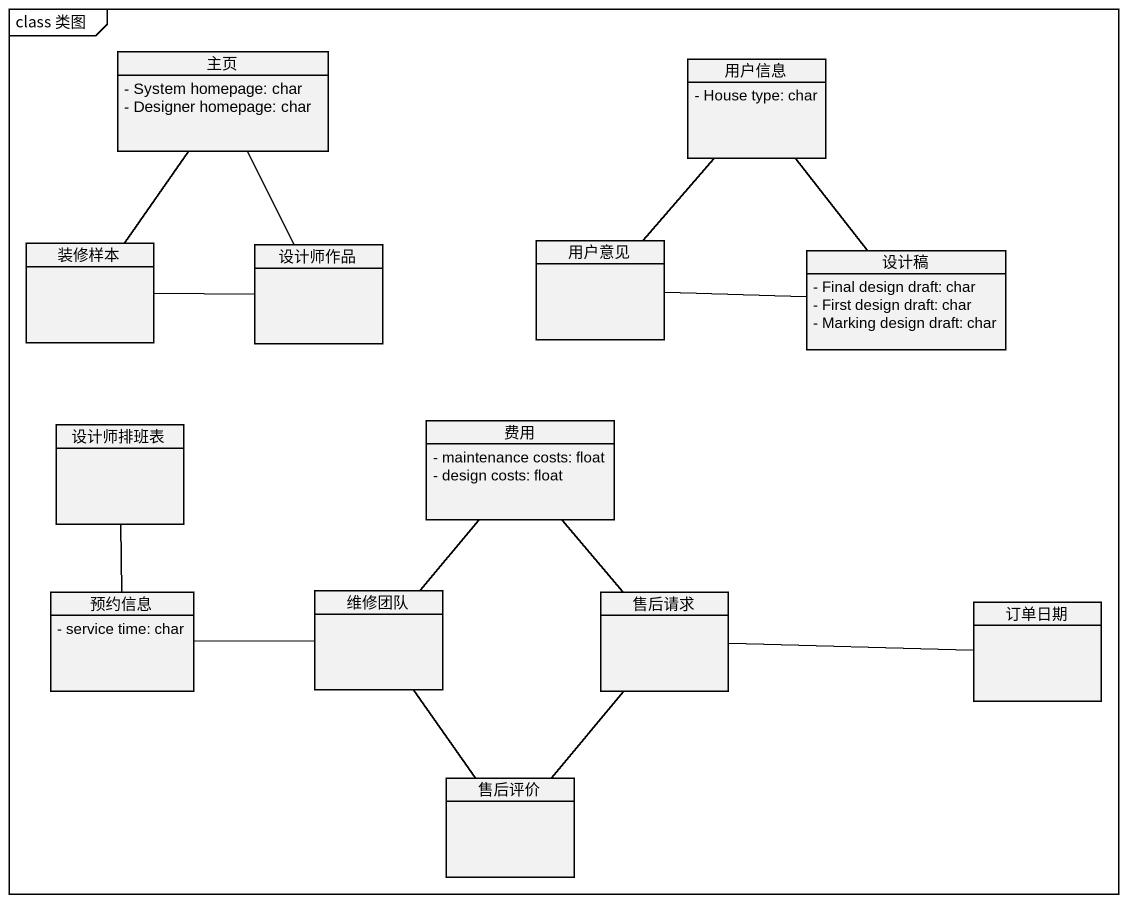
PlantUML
@startuml
mainframe class 类图
hide circle
hide empty members
skinparam classAttributeIconSize 0
class 主页 {
  - System homepage: char
  - Designer homepage: char
}
class 用户信息 {
  - House type: char
}
class 装修样本
class 设计师作品
class 用户意见
class 设计稿 {
  - Final design draft: char
  - First design draft: char
  - Marking design draft: char
}
class 设计师排班表
class 费用 {
  - maintenance costs: float
  - design costs: float
}
class 预约信息 {
  - service time: char
}
class 维修团队
class 售后请求
class 订单日期
class 售后评价
装修样本 -up- 主页
装修样本 -right- 设计师作品
设计师作品 -up- 主页
用户意见 -up- 用户信息
用户意见 -right- 设计稿
设计稿 -up- 用户信息
设计师排班表 -- 预约信息
费用 -- 维修团队
费用 -- 售后请求
预约信息 -right- 维修团队
售后请求 -right- 订单日期
售后评价 -up- 维修团队
售后评价 -up- 售后请求
@enduml
